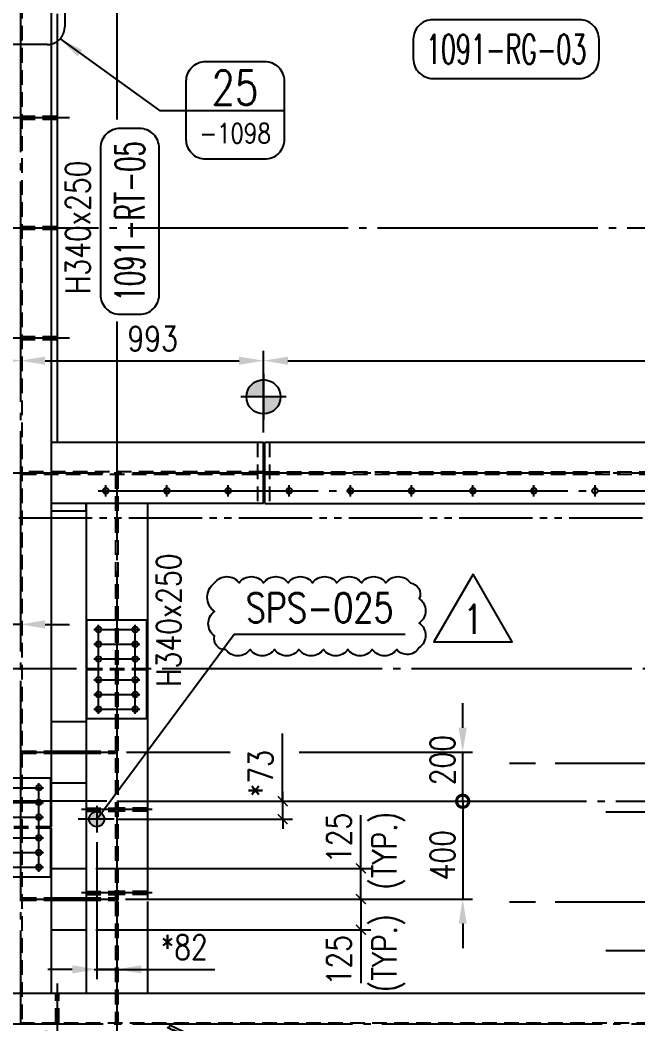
# Model space of a CAD drawing. Header units: millimetres. Extents: x 0 to 232280, y -26939 to 23794.
# Drawn here: x 62275 to 64800, y 8517 to 12618 of the extents above; entities that cross this region are included whole.
import ezdxf
from ezdxf.enums import TextEntityAlignment as Align

# ---------------------------------------------------------------- set-up
doc = ezdxf.new("R2010")
doc.units = ezdxf.units.MM
doc.header["$LTSCALE"] = 30
for name, pattern in [('JNK-CENTER', [34, 30, -1.5, 1, -1.5]), ('JNK-HIDDEN', [3, 2, -1]), ('PH2', [15, 10, -1, 1, -1, 1, -1])]:
    doc.linetypes.add(name, pattern=pattern)
for name, color, linetype in [('CEN-R', 1, 'JNK-CENTER'), ('CON-C', 4, 'Continuous'), ('CON-G', 3, 'Continuous'), ('CON-W', 7, 'Continuous'), ('CON-Y', 2, 'Continuous'), ('det', 2, 'PH2'), ('Dim-W', 7, 'Continuous'), ('HID-Y', 2, 'JNK-HIDDEN'), ('rev-1', 2, 'Continuous'), ('STL-OBJT', 7, 'Continuous')]:
    doc.layers.add(name, color=color, linetype=linetype)
doc.styles.add('SIMPLEX', font='simplex.shx', dxfattribs={"width": 0.8})
doc.dimstyles.new('DIM40', dxfattribs={"dimscale": 40, "dimtxt": 2.5, "dimasz": 2.5, "dimexe": 1, "dimexo": 1, "dimgap": 1, "dimtad": 1, "dimdec": 0, "dimdsep": 46, "dimtxsty": 'SIMPLEX', "dimcen": 0, "dimclrd": 7, "dimclre": 7, "dimclrt": 2, "dimadec": 1, "dimazin": 2, "dimtfac": 1, "dimtdec": 0, "dimtix": 1, "dimtmove": 2, "dimatfit": 2, "dimfxl": 1, "dimtolj": 1, "dimtzin": 0, "dimarcsym": 1})

# ---------------------------------------------------------------- blocks, each defined once
blk = doc.blocks.new('f21222')
at = {"layer": 'CEN-R'}
for p, q in [((319744, -21651.3), (319744, -21839.7)), ((319804, -21651.3), (319804, -21839.7)), ((319864, -21651.3), (319864, -21839.7)), ((319949, -21651.3), (319949, -21839.7)), ((320009, -21651.3), (320009, -21839.7)), ((320069, -21651.3), (320069, -21839.7)), ((319724.8, -21670.5), (320088.1, -21670.5)), ((319724.8, -21820.5), (320088.1, -21820.5))]:
    blk.add_line(p, q, dxfattribs=at)
at = {"layer": 'CON-G'}
for p, q in [((319904, -21620.5), (319904, -21623.5)), ((319909, -21620.5), (319909, -21623.5)), ((319904, -21867.5), (319904, -21870.5)), ((319909, -21867.5), (319909, -21870.5))]:
    blk.add_line(p, q, dxfattribs=at)
blk.add_lwpolyline([(319704, -21623.5), (320109, -21623.5), (320109, -21867.5), (319704, -21867.5)], close=True, dxfattribs=at)
for centre in [(319744, -21670.5), (319804, -21670.5), (319864, -21670.5), (319949, -21670.5), (320009, -21670.5), (320069, -21670.5), (319744, -21820.5), (319804, -21820.5), (319864, -21820.5), (319949, -21820.5), (320009, -21820.5), (320069, -21820.5)]:
    blk.add_circle(centre, 11.5, dxfattribs=at)
at = {"layer": 'HID-Y'}
for p, q in [((319904, -21867.5), (319904, -21623.5)), ((319909, -21867.5), (319909, -21623.5))]:
    blk.add_line(p, q, dxfattribs=at)
blk = doc.blocks.new('A$C15C745DD')
at = {"layer": 'CEN-R'}
for p, q in [((451, 0), (451, 46)), ((701, 0), (701, 46)), ((951, 0), (951, 46)), ((1201, 0), (1201, 46)), ((1451, 0), (1451, 46)), ((1701, 0), (1701, 46)), ((1951, 0), (1951, 46)), ((2201, 0), (2201, 46)), ((2451, 0), (2451, 46)), ((419.5, 23), (15812.5, 23)), ((428, 23), (474, 23)), ((678, 23), (724, 23)), ((929.1, 23), (975.1, 23))]:
    blk.add_line(p, q, dxfattribs=at)
at = {"layer": 'CON-G'}
for centre in [(451, 23), (701, 23), (951, 23), (1201, 23), (1451, 23), (1701, 23), (1951, 23), (2201, 23), (2451, 23)]:
    blk.add_circle(centre, 11.5, dxfattribs=at)
blk = doc.blocks.new('DUCT-TAG')
at = {"layer": 'CON-G'}
blk.add_lwpolyline([(-9.49, -1), (-9.49, 1, -0.414214), (-7.49, 3), (7.49, 3, -0.414214), (9.49, 1), (9.49, -1, -0.414214), (7.49, -3), (-7.49, -3, -0.414214)], format="xyb", close=True, dxfattribs=at)
at = {"layer": 'CON-G', "style": 'SIMPLEX', "width": 1.246304}
blk.add_attdef('NAME', text='', height=3, dxfattribs=at).set_placement((-8.19, -1.5), (8.19, -1.5), align=Align.FIT)
at = {"layer": 'CON-Y', "style": 'SIMPLEX'}
blk.add_attdef('ELEVATION', text='', height=2, dxfattribs=at).set_placement((0, -6.02), align=Align.CENTER)
blk = doc.blocks.new('A$C50964025')
at = {"layer": 'CEN-R'}
for p, q in [((125, 0), (125, 330)), ((169.5, 256.5, 0), (169.5, 193.5, 0)), ((201, 225, 0), (138, 225, 0))]:
    blk.add_line(p, q, dxfattribs=at)
blk.add_circle((125, 165, 0), 3, dxfattribs=at)
at = {"layer": 'CON-G'}
blk.add_circle((169.5, 225, 0), 11.5, dxfattribs=at)
at = {"layer": 'HID-Y'}
for p, q in [((119, 160.5), (119, 40)), ((131, 160.5), (131, 40))]:
    blk.add_line(p, q, dxfattribs=at)
blk = doc.blocks.new('A$C2FAD1968')
at = {"layer": 'CEN-R'}
for p, q in [((3.8, 0), (1763.8, 850)), ((1453.9, 685.9), (1437.4, 720.1)), ((273.3, 115.7), (256.7, 149.9))]:
    blk.add_line(p, q, dxfattribs=at)
at = {"layer": 'CON-G'}
for p, q in [((59.1, 110), (1311.8, 715)), ((404.1, 110), (1656.8, 715)), ((1311.8, 715), (1656.8, 715)), ((59.1, 110), (404.1, 110))]:
    blk.add_line(p, q, dxfattribs=at)
at = {"layer": 'CON-W', "const_width": 23}
for points in [[(1449.6, 694.9), (1441.8, 711.1)], [(261.1, 140.9), (268.9, 124.7)]]:
    blk.add_lwpolyline(points, dxfattribs=at)
at = {"layer": 'HID-Y'}
for p, q in [((1720, 845.5), (1405.7, 693.7)), ((1411, 682.9), (1725.2, 834.7)), ((1725.2, 834.7), (1720, 845.5)), ((224.7, 110), (1477.4, 715)), ((238.5, 110), (1491.2, 715)), ((1439.2, 689.9), (1431.4, 706.1)), ((1459.9, 699.9), (1452.1, 716.1)), ((1405.7, 693.7), (1411, 682.9)), ((258.6, 119.7), (250.7, 135.9)), ((279.3, 129.7), (271.5, 145.9))]:
    blk.add_line(p, q, dxfattribs=at)
blk.add_lwpolyline([(5.2, 4), (0, 14.8), (297.1, 158.3), (302.3, 147.5)], close=True, dxfattribs=at)
blk = doc.blocks.new('det-tag')
at = {"layer": 'CON-Y'}
blk.add_line((5, 0), (-5, 0), dxfattribs=at)
blk.add_lwpolyline([(-3, -5), (3, -5, 0.414214), (5, -3), (5, 3, 0.414214), (3, 5), (-3, 5, 0.414214), (-5, 3), (-5, -3, 0.414214)], format="xyb", close=True, dxfattribs=at)
at = {"layer": 'CON-G', "style": 'SIMPLEX', "width": 0.8}
blk.add_attdef('TAG', text='', height=3.5, dxfattribs=at).set_placement((0.02, 0.58), align=Align.CENTER)
at = {"layer": 'CON-Y', "style": 'SIMPLEX', "width": 0.8}
blk.add_attdef('-8888', text='', height=2, dxfattribs=at).set_placement((0, -3.34), align=Align.CENTER)
blk = doc.blocks.new('A$C5A3D7FFA')
at = {"layer": 'det'}
blk.add_line((17030.6, 0), (72, 0), dxfattribs=at)
blk = doc.blocks.new('*D1357')
at = {"layer": 'DEFPOINTS', "color": 0, "transparency": 16777216}
for p in [(62277, 8516.8), (59874, 7666.8), (62277, 3728.7)]:
    blk.add_point(p, dxfattribs=at)
at = {"layer": 'Dim-W', "color": 7, "linetype": 'ByBlock', "lineweight": -2, "transparency": 16777216}
for p, q in [((62277, 8476.8), (62277, 4764.1)), ((59874, 7626.8), (59874, 3688.7)), ((62277, 4605.1), (62277, 3688.7)), ((59974, 3728.7), (62177, 3728.7))]:
    blk.add_line(p, q, dxfattribs=at)
at = {"layer": 'Dim-W', "color": 7, "transparency": 16777216}
for points in [[(59974, 3745.4), (59974, 3712), (59874, 3728.7)], [(62177, 3745.4), (62177, 3712), (62277, 3728.7)]]:
    blk.add_solid(points, dxfattribs=at)
at = {"layer": 'Dim-W', "color": 2, "transparency": 16777216, "insert": (61075.5, 3818.7), "char_height": 100, "attachment_point": 5, "style": 'SIMPLEX'}
blk.add_mtext('\\A1;2403', dxfattribs=at)
blk = doc.blocks.new('*D1284')
at = {"layer": 'DEFPOINTS', "color": 0, "transparency": 16777216}
for p in [(61477, 11243.4), (62277, 11226.3), (62277, 11226.3)]:
    blk.add_point(p, dxfattribs=at)
at = {"layer": 'Dim-W', "color": 7, "linetype": 'ByBlock', "lineweight": -2, "transparency": 16777216}
for p, q in [((61477, 11203.4), (61477, 11186.3)), ((61577, 11226.3), (62177, 11226.3))]:
    blk.add_line(p, q, dxfattribs=at)
at = {"layer": 'Dim-W', "color": 7, "transparency": 16777216}
for points in [[(61577, 11243), (61577, 11209.6), (61477, 11226.3)], [(62177, 11243), (62177, 11209.6), (62277, 11226.3)]]:
    blk.add_solid(points, dxfattribs=at)
at = {"layer": 'Dim-W', "color": 2, "transparency": 16777216, "insert": (61877, 11316.3), "char_height": 100, "attachment_point": 5, "style": 'SIMPLEX'}
blk.add_mtext('\\A1;800', dxfattribs=at)
blk = doc.blocks.new('*D1285')
at = {"layer": 'DEFPOINTS', "color": 0, "transparency": 16777216}
for p in [(62277, 11226.3), (63270, 11226.3), (63270, 10892.8)]:
    blk.add_point(p, dxfattribs=at)
at = {"layer": 'Dim-W', "color": 7, "linetype": 'ByBlock', "lineweight": -2, "transparency": 16777216}
for p, q in [((63270, 10932.8), (63270, 11266.3)), ((62377, 11226.3), (63170, 11226.3))]:
    blk.add_line(p, q, dxfattribs=at)
at = {"layer": 'Dim-W', "color": 7, "transparency": 16777216}
for points in [[(62377, 11243), (62377, 11209.6), (62277, 11226.3)], [(63170, 11243), (63170, 11209.6), (63270, 11226.3)]]:
    blk.add_solid(points, dxfattribs=at)
at = {"layer": 'Dim-W', "color": 2, "transparency": 16777216, "insert": (62816.9, 11316.3), "char_height": 100, "attachment_point": 5, "style": 'SIMPLEX'}
blk.add_mtext('\\A1;993', dxfattribs=at)
blk = doc.blocks.new('*D1286')
at = {"layer": 'DEFPOINTS', "color": 0, "transparency": 16777216}
for p in [(63270, 11226.3), (66940, 11226.3), (66940, 10767.8)]:
    blk.add_point(p, dxfattribs=at)
at = {"layer": 'Dim-W', "color": 7, "linetype": 'ByBlock', "lineweight": -2, "transparency": 16777216}
for p, q in [((66940, 10807.8), (66940, 11266.3)), ((63370, 11226.3), (66840, 11226.3))]:
    blk.add_line(p, q, dxfattribs=at)
at = {"layer": 'Dim-W', "color": 7, "transparency": 16777216}
for points in [[(63370, 11243), (63370, 11209.6), (63270, 11226.3)], [(66840, 11243), (66840, 11209.6), (66940, 11226.3)]]:
    blk.add_solid(points, dxfattribs=at)
at = {"layer": 'Dim-W', "color": 2, "transparency": 16777216, "insert": (65105, 11316.3), "char_height": 100, "attachment_point": 5, "style": 'SIMPLEX'}
blk.add_mtext('\\A1;3670', dxfattribs=at)
blk = doc.blocks.new('*D1336')
at = {"layer": 'DEFPOINTS', "color": 0, "transparency": 16777216}
for p in [(62077, 10767.8), (62077, 10149.1), (62277, 10149.1)]:
    blk.add_point(p, dxfattribs=at)
at = {"layer": 'Dim-W', "color": 7, "linetype": 'ByBlock', "lineweight": -2, "transparency": 16777216}
for p, q in [((62077, 10727.8), (62077, 10109.1)), ((61977, 10149.1), (61877, 10149.1)), ((62277, 10149.1), (62077, 10149.1)), ((62377, 10149.1), (62477, 10149.1))]:
    blk.add_line(p, q, dxfattribs=at)
at = {"layer": 'Dim-W', "color": 7, "transparency": 16777216}
for points in [[(61977, 10165.8), (61977, 10132.4), (62077, 10149.1)], [(62377, 10165.8), (62377, 10132.4), (62277, 10149.1)]]:
    blk.add_solid(points, dxfattribs=at)
at = {"layer": 'Dim-W', "color": 2, "transparency": 16777216, "insert": (61932.1, 10239.1), "char_height": 100, "attachment_point": 5, "style": 'SIMPLEX'}
blk.add_mtext('\\A1;200', dxfattribs=at)
blk = doc.blocks.new('*D1372')
at = {"layer": 'DEFPOINTS', "color": 0, "transparency": 16777216}
for p in [(58225.6, 9967.8), (58225.6, 9426.8), (62670, 9426.8)]:
    blk.add_point(p, dxfattribs=at)
at = {"layer": 'Dim-W', "color": 7, "linetype": 'ByBlock', "lineweight": -2, "transparency": 16777216}
for p, q in [((58225.6, 9867.8), (58225.6, 9526.8)), ((61430, 9426.8), (58185.6, 9426.8)), ((62630, 9426.8), (61787.9, 9426.8))]:
    blk.add_line(p, q, dxfattribs=at)
at = {"layer": 'Dim-W', "color": 7, "transparency": 16777216}
for points in [[(58208.9, 9867.8), (58242.3, 9867.8), (58225.6, 9967.8)], [(58208.9, 9526.8), (58242.3, 9526.8), (58225.6, 9426.8)]]:
    blk.add_solid(points, dxfattribs=at)
at = {"layer": 'Dim-W', "color": 2, "transparency": 16777216, "insert": (58135.6, 9697.3), "char_height": 100, "attachment_point": 5, "rotation": 90, "style": 'SIMPLEX'}
blk.add_mtext('\\A1;541', dxfattribs=at)
blk = doc.blocks.new('_ArchTick')
at = {"color": 0, "linetype": 'ByBlock', "const_width": 0.15}
blk.add_lwpolyline([(-0.5, -0.5), (0.5, 0.5)], dxfattribs=at)
blk = doc.blocks.new('*D1299')
at = {"layer": 'DEFPOINTS', "color": 0, "transparency": 16777216}
for p in [(62795, 9426.4), (63348.5, 9426.4), (62632.2, 9353.4)]:
    blk.add_point(p, dxfattribs=at)
at = {"layer": 'Dim-W', "color": 7, "linetype": 'ByBlock', "lineweight": -2, "transparency": 16777216}
for p, q in [((63348.5, 9426.4), (63348.5, 9466.4)), ((62835, 9426.4), (63388.5, 9426.4)), ((63348.5, 9353.4), (63348.5, 9426.4)), ((62672.2, 9353.4), (63388.5, 9353.4)), ((63348.5, 9353.4), (63348.5, 9313.4))]:
    blk.add_line(p, q, dxfattribs=at)
at = {"layer": 'Dim-W', "color": 7, "lineweight": -2, "transparency": 16777216, "xscale": 40, "yscale": 40, "zscale": 40}
for p, rotation in [((63348.5, 9426.4), 270), ((63348.5, 9353.4), 90)]:
    blk.add_blockref('_ArchTick', p, dxfattribs=dict(at, rotation=rotation))
at = {"layer": 'Dim-W', "color": 2, "transparency": 16777216, "insert": (63258.5, 9539.4), "char_height": 100, "attachment_point": 5, "rotation": 90, "style": 'SIMPLEX'}
blk.add_mtext('\\A1;*73', dxfattribs=at)
blk = doc.blocks.new('*D1300')
at = {"layer": 'DEFPOINTS', "color": 0, "transparency": 16777216}
for p in [(62670, 9426.4), (62588, 9299.1), (62588, 8739.6)]:
    blk.add_point(p, dxfattribs=at)
at = {"layer": 'Dim-W', "color": 7, "linetype": 'ByBlock', "lineweight": -2, "transparency": 16777216}
for p, q in [((62670, 9386.4), (62670, 8699.6)), ((62588, 9259.1), (62588, 8699.6)), ((62488, 8739.6), (62388, 8739.6)), ((62670, 8739.6), (62588, 8739.6)), ((62770, 8739.6), (62870, 8739.6))]:
    blk.add_line(p, q, dxfattribs=at)
at = {"layer": 'Dim-W', "color": 7, "transparency": 16777216}
for points in [[(62488, 8756.3), (62488, 8723), (62588, 8739.6)], [(62770, 8756.3), (62770, 8723), (62670, 8739.6)]]:
    blk.add_solid(points, dxfattribs=at)
at = {"layer": 'Dim-W', "color": 2, "transparency": 16777216, "insert": (62945.9, 8830.6), "char_height": 100, "attachment_point": 5, "style": 'SIMPLEX', "bg_fill": 3, "box_fill_scale": 1.1, "bg_fill_color": 256, "bg_fill_true_color": 13158600, "bg_fill_transparency": 0}
blk.add_mtext('\\A1;*82', dxfattribs=at)
blk = doc.blocks.new('_DotSmall')
at = {"color": 0, "linetype": 'ByBlock', "const_width": 0.5}
blk.add_lwpolyline([(-0.0625, 0, 1), (0.0625, 0, 1)], format="xyb", close=True, dxfattribs=at)
blk = doc.blocks.new('*D1360')
at = {"layer": 'DEFPOINTS', "color": 0, "transparency": 16777216}
for p in [(62670, 9626.8), (64084.1, 9626.8), (62835, 9426.4)]:
    blk.add_point(p, dxfattribs=at)
at = {"layer": 'Dim-W', "color": 7, "linetype": 'ByBlock', "lineweight": -2, "transparency": 16777216}
for p, q in [((64084.1, 9726.8), (64084.1, 9826.8)), ((62710, 9626.8), (63133, 9626.8)), ((63415.3, 9626.8), (64124.1, 9626.8)), ((64084.1, 9426.4), (64084.1, 9626.8)), ((62875, 9426.4), (64124.1, 9426.4)), ((64084.1, 9426.4), (64084.1, 9326.4))]:
    blk.add_line(p, q, dxfattribs=at)
at = {"layer": 'Dim-W', "color": 7, "transparency": 16777216}
blk.add_solid([(64067.4, 9726.8), (64100.8, 9726.8), (64084.1, 9626.8)], dxfattribs=at)
at = {"layer": 'Dim-W', "color": 7, "lineweight": -2, "transparency": 16777216, "xscale": 100, "yscale": 100, "zscale": 100, "rotation": 90}
blk.add_blockref('_DotSmall', (64084.1, 9426.4), dxfattribs=at)
at = {"layer": 'Dim-W', "color": 2, "transparency": 16777216, "insert": (64001.5, 9594.4), "char_height": 100, "attachment_point": 5, "rotation": 90, "style": 'SIMPLEX'}
blk.add_mtext('\\A1;200', dxfattribs=at)
blk = doc.blocks.new('*D1301')
at = {"layer": 'DEFPOINTS', "color": 0, "transparency": 16777216}
for p in [(62835, 9426.4), (62665.5, 9026.8), (64084.1, 9026.8)]:
    blk.add_point(p, dxfattribs=at)
at = {"layer": 'Dim-W', "color": 7, "linetype": 'ByBlock', "lineweight": -2, "transparency": 16777216}
for p, q in [((64084.1, 9426.4), (64084.1, 9526.4)), ((62875, 9426.4), (64124.1, 9426.4)), ((64084.1, 9426.4), (64084.1, 9026.8)), ((62705.5, 9026.8), (64124.1, 9026.8)), ((64084.1, 8926.8), (64084.1, 8826.8))]:
    blk.add_line(p, q, dxfattribs=at)
at = {"layer": 'Dim-W', "color": 7, "transparency": 16777216}
blk.add_solid([(64067.4, 8926.8), (64100.8, 8926.8), (64084.1, 9026.8)], dxfattribs=at)
at = {"layer": 'Dim-W', "color": 7, "lineweight": -2, "transparency": 16777216, "xscale": 100, "yscale": 100, "zscale": 100, "rotation": 270}
blk.add_blockref('_DotSmall', (64084.1, 9426.4), dxfattribs=at)
at = {"layer": 'Dim-W', "color": 2, "transparency": 16777216, "insert": (64001.5, 9206), "char_height": 100, "attachment_point": 5, "rotation": 90, "style": 'SIMPLEX'}
blk.add_mtext('\\A1;400', dxfattribs=at)
blk = doc.blocks.new('A$C431A7C67')
at = {"layer": 'CEN-R'}
blk.add_line((-125, -125), (268, -125), dxfattribs=at)
at = {"layer": 'CON-G'}
for p, q in [((0, 0), (143, 0)), ((0, -120.5), (143, -120.5)), ((0, -129.5), (143, -129.5)), ((0, -250), (143, -250))]:
    blk.add_line(p, q, dxfattribs=at)
at = {"layer": 'HID-Y'}
for p, q in [((-120.5, -120.5), (0, -120.5)), ((143, -120.5), (263.5, -120.5)), ((-120.5, -129.5), (0, -129.5)), ((143, -129.5), (263.5, -129.5))]:
    blk.add_line(p, q, dxfattribs=at)
blk = doc.blocks.new('*D1314')
at = {"layer": 'DEFPOINTS', "color": 0, "transparency": 16777216}
for p in [(62545, 9151.8), (63668.1, 9151.8), (62705.5, 9026.8)]:
    blk.add_point(p, dxfattribs=at)
at = {"layer": 'Dim-W', "color": 7, "linetype": 'ByBlock', "lineweight": -2, "transparency": 16777216}
for p, q in [((62585, 9151.8), (63708.1, 9151.8)), ((63668.1, 9026.8), (63668.1, 9151.8)), ((62745.5, 9026.8), (63708.1, 9026.8))]:
    blk.add_line(p, q, dxfattribs=at)
at = {"layer": 'Dim-W', "color": 7, "lineweight": -2, "transparency": 16777216, "xscale": 40, "yscale": 40, "zscale": 40}
for p, rotation in [((63668.1, 9151.8), 90), ((63668.1, 9026.8), 270)]:
    blk.add_blockref('_ArchTick', p, dxfattribs=dict(at, rotation=rotation))
at = {"layer": 'Dim-W', "color": 2, "transparency": 16777216, "insert": (63578.1, 9276.6), "char_height": 100, "attachment_point": 5, "rotation": 90, "style": 'SIMPLEX'}
blk.add_mtext('\\A1;125', dxfattribs=at)
blk = doc.blocks.new('*D1315')
at = {"layer": 'DEFPOINTS', "color": 0, "transparency": 16777216}
for p in [(62705.5, 9026.8), (62545, 8901.8), (63668.1, 8901.8)]:
    blk.add_point(p, dxfattribs=at)
at = {"layer": 'Dim-W', "color": 7, "linetype": 'ByBlock', "lineweight": -2, "transparency": 16777216}
for p, q in [((62745.5, 9026.8), (63708.1, 9026.8)), ((63668.1, 9026.8), (63668.1, 8901.8)), ((62585, 8901.8), (63708.1, 8901.8))]:
    blk.add_line(p, q, dxfattribs=at)
at = {"layer": 'Dim-W', "color": 7, "lineweight": -2, "transparency": 16777216, "xscale": 40, "yscale": 40, "zscale": 40}
for p, rotation in [((63668.1, 9026.8), 90), ((63668.1, 8901.8), 270)]:
    blk.add_blockref('_ArchTick', p, dxfattribs=dict(at, rotation=rotation))
at = {"layer": 'Dim-W', "color": 2, "transparency": 16777216, "insert": (63578.1, 8776.9), "char_height": 100, "attachment_point": 5, "rotation": 90, "style": 'SIMPLEX'}
blk.add_mtext('\\A1;125', dxfattribs=at)
blk = doc.blocks.new('SECMARK1')
at = {"layer": 'CON-Y'}
h = blk.add_hatch(color=256, dxfattribs=at)
edge = h.paths.add_edge_path()
edge.add_line((21.83, 7.07), (18.29, 3.54))
edge.add_arc((21.83, 0), 5, 45, 135, ccw=False)
edge.add_line((25.36, 3.54), (21.83, 7.07))
h = blk.add_hatch(color=256, dxfattribs=at)
edge = h.paths.add_edge_path()
edge.add_line((14.76, 0), (16.83, 0))
edge.add_arc((21.83, 0), 5, 135, 180, ccw=False)
edge.add_line((18.29, 3.54), (14.76, 0))
edge = h.paths.add_edge_path()
edge.add_arc((21.83, 0), 5, 270, 540)
h = blk.add_hatch(color=256, dxfattribs=at)
edge = h.paths.add_edge_path()
edge.add_line((26.83, 0), (28.9, 0))
edge.add_line((28.9, 0), (25.36, 3.54))
edge.add_arc((21.83, 0), 5, 0, 45, ccw=False)
at = {"layer": 'CON-C'}
blk.add_line((0, 0), (2.63, 0), dxfattribs=at)
blk.add_lwpolyline([(4.67, 0), (28.9, 0), (21.83, 7.07), (14.76, 0)], dxfattribs=at)
at = {"layer": 'CON-Y'}
blk.add_line((21.83, -5), (9.82, -5), dxfattribs=at)
blk.add_arc((21.83, 0), 5, 270, 180, dxfattribs=at)
at = {"layer": 'CON-C', "style": 'SIMPLEX', "width": 0.8}
blk.add_attdef('TAG', text='', height=3.5, dxfattribs=at).set_placement((21.8, 0.58), align=Align.CENTER)
at = {"layer": 'CON-Y', "style": 'SIMPLEX', "width": 0.8}
blk.add_attdef('H0000-0000', text='', height=2, dxfattribs=at).set_placement((24.66, -3.38), align=Align.RIGHT)
blk = doc.blocks.new('*D1319')
at = {"layer": 'DEFPOINTS', "color": 0, "transparency": 16777216}
for p in [(59674, 10767.8), (58225.6, 9967.8), (62545, 9967.8)]:
    blk.add_point(p, dxfattribs=at)
at = {"layer": 'Dim-W', "color": 7, "linetype": 'ByBlock', "lineweight": -2, "transparency": 16777216}
for p, q in [((59634, 10767.8), (58185.6, 10767.8)), ((58225.6, 10667.8), (58225.6, 10067.8)), ((62505, 9967.8), (58185.6, 9967.8))]:
    blk.add_line(p, q, dxfattribs=at)
at = {"layer": 'Dim-W', "color": 7, "transparency": 16777216}
for points in [[(58208.9, 10667.8), (58242.3, 10667.8), (58225.6, 10767.8)], [(58208.9, 10067.8), (58242.3, 10067.8), (58225.6, 9967.8)]]:
    blk.add_solid(points, dxfattribs=at)
at = {"layer": 'Dim-W', "color": 2, "transparency": 16777216, "insert": (58135.6, 10367.8), "char_height": 100, "attachment_point": 5, "rotation": 90, "style": 'SIMPLEX'}
blk.add_mtext('\\A1;800', dxfattribs=at)
blk = doc.blocks.new('A$C4A5C0B5C')
at = {"layer": 'CEN-R'}
blk.add_line((289.3, 6), (0, 6), dxfattribs=at)
at = {"layer": 'HID-Y'}
for p, q in [((18.9, 12), (139.4, 12)), ((268.9, 12), (148.4, 12)), ((18.9, 0), (139.4, 0)), ((268.9, 0), (148.4, 0))]:
    blk.add_line(p, q, dxfattribs=at)
blk = doc.blocks.new('A$C20F746BD')
at = {"layer": 'CON-G'}
for p in [(0, 340), (0, 0)]:
    blk.add_blockref('A$C4A5C0B5C', p, dxfattribs=at)
blk = doc.blocks.new('revmark')
at = {"layer": 'rev-1'}
blk.add_lwpolyline([(0, 0), (-4, -6.93), (4, -6.93)], close=True, dxfattribs=at)
at = {"layer": 'rev-1', "style": 'SIMPLEX', "width": 0.8}
blk.add_attdef('REVMARK', text='', height=3, dxfattribs=at).set_placement((0, -4.62), align=Align.MIDDLE_CENTER)
blk = doc.blocks.new('FS-MARK')
h = blk.add_hatch(color=256)
edge = h.paths.add_edge_path()
edge.add_arc((0, 0), 1.75, 90, 180)
edge.add_line((-1.75, 0), (0, 0))
edge.add_line((0, 0), (0, 1.75))
h = blk.add_hatch(color=256)
edge = h.paths.add_edge_path()
edge.add_line((0, 0), (0, -1.75))
edge.add_arc((0, 0), 1.75, 270, 360)
edge.add_line((1.75, 0), (0, 0))
for p, q in [((0, 2.33), (0, -2.33)), ((2.33, 0), (-2.33, 0))]:
    blk.add_line(p, q)
blk.add_circle((0, 0), 1.75)
at = {"layer": 'CON-Y', "style": 'SIMPLEX', "width": 0.8}
blk.add_attdef('F.S.', (3.19, 1), '', height=2.5, dxfattribs=at)

msp = doc.modelspace()

# ---------------------------------------------------------------- hatches: boundary and pattern name
at = {"layer": 'Dim-W'}
h = msp.add_hatch(color=256, dxfattribs=at)
h.dxf.hatch_style = 1
edge = h.paths.add_edge_path()
edge.add_arc((62587.98, 9353.38), 30.85, 0, 360)

# ---------------------------------------------------------------- linework, layer by layer
at = {"layer": 'CEN-R'}
for p, q in [((62669.98, 15868.78), (62669.98, 12211.8)), ((62276.98, 15018.78), (62276.98, 8516.78)), ((62476.98, 12217.78), (62101.98, 12217.78)), ((80955.98, 11767.78), (59133.45, 11767.78)), ((62669.98, 11386.79), (62669.98, 6766.78)), ((62476.98, 11317.78), (62101.98, 11317.78)), ((59673.98, 10767.78), (80905.98, 10767.78)), ((66814.98, 9967.78), (62794.98, 9967.78)), ((62587.98, 9407.62), (62587.98, 9299.14)), ((62669.98, 9426.78), (66939.98, 9426.78)), ((59673.98, 8516.78), (80905.98, 8516.78))]:
    msp.add_line(p, q, dxfattribs=at)
at = {"layer": 'CON-G'}
for p, q in [((62401.98, 14213.78), (62401.98, 9321.78)), ((62426.98, 12642.78), (62426.98, 10892.78)), ((62401.98, 10892.78), (63269.98, 10892.78)), ((63269.98, 10642.78), (63269.98, 10892.78)), ((63274.98, 10892.78), (69030.98, 10892.78)), ((63274.98, 10642.78), (63274.98, 10892.78)), ((63269.98, 10642.78), (62401.98, 10642.78)), ((62544.98, 10642.78), (62544.98, 9967.78)), ((62794.98, 10642.78), (62794.98, 9967.78)), ((63274.98, 10642.78), (69030.98, 10642.78)), ((62544.98, 9962.78), (62544.98, 9021.78)), ((62794.98, 9962.78), (62794.98, 9021.78)), ((62401.98, 9316.78), (62401.98, 8641.78)), ((62544.98, 9016.78), (62544.98, 8641.78)), ((62794.98, 9016.78), (62794.98, 8641.78)), ((60023.98, 8641.78), (69585.98, 8641.78))]:
    msp.add_line(p, q, dxfattribs=at)
msp.add_lwpolyline([(62401.98, 10612.78), (62544.98, 10612.78), (62544.98, 10642.78)], dxfattribs=at)
at = {"layer": 'CON-W'}
msp.add_line((63149.5, 10109.19), (63849.5, 10109.19), dxfattribs=at)
at = {"layer": 'det', "ltscale": 0.6}
msp.add_lwpolyline([(62385.29, 13059.15, -0.4142136), (62457.29, 12987.15), (62457.29, 12589.84, -0.4142136), (62385.29, 12517.84), (61877.5, 12517.84, -0.4142136), (61805.5, 12589.84), (61805.5, 12987.15, -0.4142136), (61877.5, 13059.15)], format="xyb", close=True, dxfattribs=at)
at = {"layer": 'Dim-W'}
for p, q in [((63348.09, 9426.78), (63348.09, 9703.01)), ((63668.09, 9151.78), (63668.09, 9369.95)), ((63668.09, 8901.78), (63668.09, 8683.61))]:
    msp.add_line(p, q, dxfattribs=at)
msp.add_circle((62587.98, 9353.38), 30.85, dxfattribs=at)
at = {"layer": 'HID-Y'}
for p, q in [((62281.48, 14213.78), (62281.48, 9321.78)), ((62426.98, 12223.78), (62281.48, 12223.78)), ((62426.98, 12211.78), (62281.48, 12211.78)), ((62426.98, 11773.78), (62281.48, 11773.78)), ((62426.98, 11761.78), (62281.48, 11761.78)), ((62426.98, 11323.78), (62281.48, 11323.78)), ((62426.98, 11311.78), (62281.48, 11311.78)), ((63244.98, 10892.78), (63244.98, 10642.78)), ((63294.98, 10892.78), (63294.98, 10642.78)), ((63269.98, 10772.28), (62281.48, 10772.28)), ((62281.48, 10763.28), (63269.98, 10763.28)), ((62665.48, 10763.28), (62665.48, 9967.78)), ((62674.48, 10763.28), (62674.48, 9967.78)), ((63274.98, 10772.28), (69030.98, 10772.28)), ((63274.98, 10763.28), (69030.98, 10763.28)), ((62665.48, 9962.78), (62665.48, 9021.78)), ((62674.48, 9962.78), (62674.48, 9021.78)), ((62281.48, 9316.78), (62281.48, 8516.78)), ((62665.48, 9016.78), (62665.48, 8521.28)), ((62674.48, 9016.78), (62674.48, 8521.28)), ((60023.98, 8521.28), (69585.98, 8521.28))]:
    msp.add_line(p, q, dxfattribs=at)
at = {"layer": 'rev-1'}
msp.add_lwpolyline([(63070.22, 10318.12, -0.5205671), (63170.22, 10318.12, -0.5205671), (63270.22, 10318.12, -0.5205671), (63370.22, 10318.12, -0.5205671), (63470.22, 10318.12, -0.5205671), (63570.22, 10318.12, -0.5205671), (63670.22, 10318.12, -0.5205671), (63770.22, 10318.12, -0.5205671), (63870.22, 10318.12, -0.5205671), (63906.51, 10254.41, -0.5205671), (63906.51, 10154.41, -0.5205671), (63906.51, 10054.41, -0.5205671), (63814.73, 10046.18, -0.5205671), (63714.73, 10046.18, -0.5205671), (63614.73, 10046.18, -0.5205671), (63514.73, 10046.18, -0.5205671), (63414.73, 10046.18, -0.5205671), (63314.73, 10046.18, -0.5205671), (63214.73, 10046.18, -0.5205671), (63114.73, 10046.18, -0.5205671), (63070.22, 10101.67, -0.5205671), (63070.22, 10201.67, -0.5205671)], format="xyb", close=True, dxfattribs=at)
at = {"layer": 'STL-OBJT'}
msp.add_line((62845.18, 12248.98), (62954.15, 12248.98), dxfattribs=at)

# ---------------------------------------------------------------- block references
at = {"layer": 'CON-G'}
for name, p in [('A$C5A3D7FFA', (61738.7, 10583)), ('A$C15C745DD', (62173.98, 10671.79))]:
    msp.add_blockref(name, p, dxfattribs=at)
at = {"layer": 'CON-G', "rotation": 180}
msp.add_blockref('A$C50964025', (62551.98, 8681.78), dxfattribs=at)
at = {"layer": 'CON-G', "xscale": -1}
msp.add_blockref('A$C2FAD1968', (64608.81, 7666.78), dxfattribs=at)
at = {"layer": 'CON-W', "rotation": 90.00000000000001}
for p in [(40924.47, -309941.18), (40531.47, -310587.18)]:
    msp.add_blockref('f21222', p, dxfattribs=at)
at = {"layer": 'CON-W'}
ref = msp.add_blockref('SECMARK1', (64275.96, 9581.84), dxfattribs=dict(at, xscale=40, yscale=40, zscale=40))
ref.add_attrib('H0000-0000', '-1092', dxfattribs={"layer": 'CON-Y', "height": 80, "style": 'SIMPLEX', "width": 0.8}).set_placement((65203.87, 9446.64), align=Align.RIGHT)
ref.add_attrib('TAG', 'P2', dxfattribs={"layer": 'CON-C', "height": 140, "style": 'SIMPLEX', "width": 0.8}).set_placement((65148.1, 9605.04), align=Align.CENTER)
ref = msp.add_blockref('SECMARK1', (64275.96, 9015.32), dxfattribs=dict(at, xscale=40, yscale=40, zscale=40))
ref.add_attrib('H0000-0000', '-1092', dxfattribs={"layer": 'CON-Y', "height": 80, "style": 'SIMPLEX', "width": 0.8}).set_placement((65203.87, 8880.12), align=Align.RIGHT)
ref.add_attrib('TAG', 'P1', dxfattribs={"layer": 'CON-C', "height": 140, "style": 'SIMPLEX', "width": 0.8}).set_placement((65148.1, 9038.52), align=Align.CENTER)
at = {"layer": 'CON-Y'}
ref = msp.add_blockref('det-tag', (63154.15, 12248.98), dxfattribs=dict(at, xscale=-40, yscale=40, zscale=40))
ref.add_attrib('TAG', '25', dxfattribs={"layer": 'CON-G', "height": 140, "style": 'SIMPLEX', "width": 0.8}).set_placement((63153.22, 12272.18), align=Align.CENTER)
ref.add_attrib('-8888', '-1098', dxfattribs={"height": 80, "style": 'SIMPLEX', "width": 0.8}).set_placement((63154.15, 12115.38), align=Align.CENTER)
at = {"layer": 'Dim-W'}
msp.add_blockref('A$C431A7C67', (62401.98, 9751.78), dxfattribs=at)
at = {"layer": 'rev-1', "xscale": 40, "yscale": 40, "zscale": 40}
msp.add_blockref('revmark', (64126.6, 10354.71), dxfattribs=at).add_auto_attribs({'REVMARK': '1'})
at = {"layer": 'STL-OBJT'}
ref = msp.add_blockref('DUCT-TAG', (64261.78, 12499.38), dxfattribs=dict(at, xscale=-40, yscale=40, zscale=40, rotation=180))
ref.add_attrib('NAME', '1091-RG-03', dxfattribs={"layer": 'CON-G', "height": 120, "style": 'SIMPLEX', "width": 0.5733}).set_placement((63934.18, 12439.38), (64589.38, 12439.38), align=Align.FIT)
ref = msp.add_blockref('DUCT-TAG', (62723.34, 11795.28), dxfattribs=dict(at, xscale=-40, yscale=40, zscale=40, rotation=270))
ref.add_attrib('NAME', '1091-RT-05', dxfattribs={"layer": 'CON-G', "height": 120, "rotation": 90, "style": 'SIMPLEX', "width": 0.58203}).set_placement((62783.34, 11467.68), (62783.34, 12122.88), align=Align.FIT)
at = {"layer": 'STL-OBJT', "xscale": 40, "yscale": 40, "zscale": 40}
msp.add_blockref('FS-MARK', (63269.98, 11078.79), dxfattribs=at)

# ---------------------------------------------------------------- texts
at = {"layer": 'CON-G', "style": 'SIMPLEX', "width": 0.8}
msp.add_text('SPS-025', height=120, dxfattribs=at).set_placement((63499.5, 10157.19), align=Align.CENTER)
at = {"layer": 'CON-Y', "style": 'SIMPLEX', "width": 0.8}
for s, p in [('H340x250', (62560.62, 11498.46)), ('H340x250', (62932.52, 9893.55)), ('(TYP.)', (63813.97, 9064.87)), ('(TYP.)', (63813.97, 8645.84))]:
    msp.add_text(s, height=100, rotation=90, dxfattribs=at).set_placement(p)

# ---------------------------------------------------------------- dimensions: what is measured, and where the dimension line sits
at = {"layer": 'Dim-W'}
for base, p1, p2, picture, middle in [((62276.98, 11226.3), (61476.98, 11243.4), (62276.98, 11226.3), '*D1284', (61876.98, 11316.3)), ((66939.98, 11226.3), (63269.98, 11226.3), (66939.98, 10767.78), '*D1286', (65104.98, 11316.3)), ((62276.98, 3728.68), (59873.98, 7666.78), (62276.98, 8516.78), '*D1357', (61075.48, 3818.68))]:
    dim = msp.add_linear_dim(base=base, p1=p1, p2=p2, dimstyle='DIM40', dxfattribs=at)
    dim.commit()
    dim.dimension.update_dxf_attribs({"geometry": picture, "text_midpoint": middle})
for base, p1, p2, picture, middle in [((63269.98, 11226.3), (62276.98, 11226.3), (63269.98, 10892.78), '*D1285', (62816.94, 11316.3)), ((62076.98, 10149.11), (62276.98, 10149.11), (62076.98, 10767.78), '*D1336', (61932.09, 10239.11))]:
    dim = msp.add_linear_dim(base=base, p1=p1, p2=p2, dimstyle='DIM40', dxfattribs=at)
    dim.commit()
    dim.dimension.update_dxf_attribs({"geometry": picture, "text_midpoint": middle, "dimtype": 160})
for base, p1, p2, picture, middle in [((58225.61, 9967.78), (59673.98, 10767.78), (62544.98, 9967.78), '*D1319', (58135.61, 10367.78)), ((58225.61, 9426.78), (58225.61, 9967.78), (62669.98, 9426.78), '*D1372', (58135.61, 9697.28))]:
    dim = msp.add_linear_dim(base=base, p1=p1, p2=p2, angle=90, dimstyle='DIM40', dxfattribs=at)
    dim.commit()
    dim.dimension.update_dxf_attribs({"geometry": picture, "text_midpoint": middle})
dim = msp.add_linear_dim(base=(63348.49, 9426.38), p1=(62632.21, 9353.38), p2=(62794.98, 9426.38), angle=90, text='*73', dimstyle='DIM40', override={"dimasz": 1, "dimblk1": 'ArchTick', "dimblk2": 'ArchTick', "dimsah": 1}, dxfattribs=at)
dim.commit()
dim.dimension.update_dxf_attribs({"geometry": '*D1299', "text_midpoint": (63258.49, 9539.4), "dimtype": 160})

# ---------------------------------------------------------------- leaders
at = {"layer": 'CON-G'}
msp.add_leader([(62438, 12540.79), (62845.18, 12248.98)], dimstyle='DIM40', override={"dimgap": 1, "dimtad": 0}, dxfattribs=at)

# ---------------------------------------------------------------- next in the draw order: dimensions: what is measured, and where the dimension line sits
at = {"layer": 'Dim-W'}
dim = msp.add_linear_dim(base=(62587.98, 8739.62), p1=(62669.98, 9426.38), p2=(62587.98, 9299.14), text='*82', dimstyle='DIM40', override={"dimtfill": 1}, dxfattribs=at)
dim.commit()
dim.dimension.update_dxf_attribs({"geometry": '*D1300', "text_midpoint": (62945.92, 8830.59), "dimtype": 160})

# ---------------------------------------------------------------- next in the draw order: linework, layer by layer
at = {"layer": 'CEN-R'}
msp.add_line((62659.18, 9353.38), (62512.65, 9353.38), dxfattribs=at)
at = {"layer": 'CON-W'}
msp.add_line((62587.98, 9353.38), (63149.5, 10109.19), dxfattribs=at)
at = {"layer": 'Dim-W'}
msp.add_line((62577.98, 8739.62), (63070.7, 8739.62), dxfattribs=at)

# ---------------------------------------------------------------- next in the draw order: block references
at = {"layer": 'CON-G'}
msp.add_blockref('A$C20F746BD', (62526.1, 9046.17), dxfattribs=at)
at = {"layer": 'Dim-W'}
msp.add_blockref('A$C431A7C67', (62401.98, 9151.78), dxfattribs=at)

# ---------------------------------------------------------------- next in the draw order: dimensions: what is measured, and where the dimension line sits
for base, p1, p2, angle, override, picture, middle in [((64084.12, 9626.78), (62834.98, 9426.38), (62669.98, 9626.78), 90, {"dimblk1": 'DotSmall', "dimsah": 1}, '*D1360', (64001.48, 9594.43)), ((64084.12, 9026.78), (62834.98, 9426.38), (62665.48, 9026.78), 270, {"dimblk1": 'DotSmall', "dimsah": 1}, '*D1301', (64001.48, 9206)), ((63668.09, 9151.78), (62705.48, 9026.78), (62544.98, 9151.78), 90, {"dimasz": 1, "dimblk1": 'ArchTick', "dimblk2": 'ArchTick', "dimsah": 1}, '*D1314', (63578.09, 9276.62)), ((63668.09, 8901.78), (62705.48, 9026.78), (62544.98, 8901.78), 270, {"dimasz": 1, "dimblk1": 'ArchTick', "dimblk2": 'ArchTick', "dimsah": 1}, '*D1315', (63578.09, 8776.95))]:
    dim = msp.add_linear_dim(base=base, p1=p1, p2=p2, angle=angle, dimstyle='DIM40', override=override, dxfattribs=at)
    dim.commit()
    dim.dimension.update_dxf_attribs({"geometry": picture, "text_midpoint": middle, "dimtype": 160})

doc.saveas('drawing.dxf')
